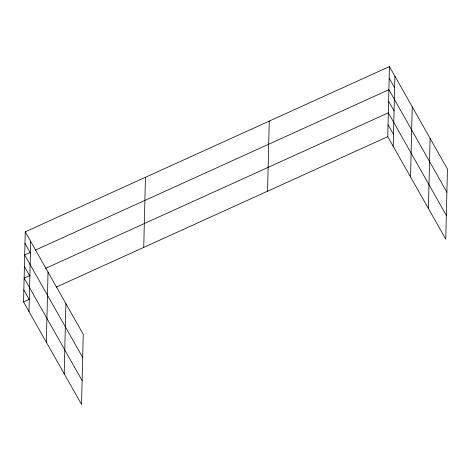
<?xml version="1.0" encoding="UTF-8"?>
<svg xmlns="http://www.w3.org/2000/svg" width="471" height="471" viewBox="0 0 471 471"><rect width="100%" height="100%" fill="white"/><g stroke="black" fill="none" stroke-linecap="round" stroke-linejoin="round"><path stroke-width="0.71" d="M25.251 231.826L83.249 334.333L81.548 404.448L23.55 301.94L25.251 231.826L389.452 66.552L447.45 169.06L445.749 239.174L387.751 136.667L389.452 66.552M28.996 311.561L30.692 241.446M46.335 342.217L48.036 272.103M64.203 373.797L65.905 303.683M143.737 247.399L145.439 177.284M267.563 191.208L269.265 121.088M393.197 146.287L394.898 76.172M410.535 176.937L412.237 106.823M428.404 208.518L430.105 138.403M30.697 252.238L24.692 254.964L82.684 357.471M35.372 250.119L388.893 89.69L446.891 192.197M30.138 275.376L24.127 278.102L82.125 380.609M45.493 268.405L388.328 112.828L446.325 215.335M23.55 301.94L29.561 299.215M56.267 287.092L387.751 136.667M389.17 78.121L394.616 87.741M388.61 101.259L394.056 110.879M388.039 124.744L393.485 134.365M24.969 243.395L30.415 253.015M24.41 266.533L29.85 276.153M23.838 290.018L29.284 299.644"/></g></svg>
